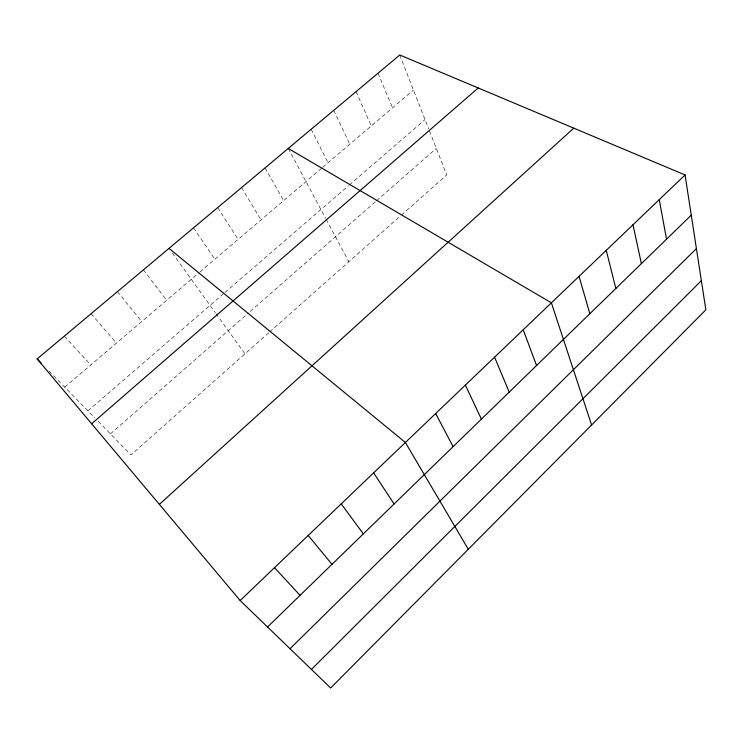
<?xml version="1.0" encoding="UTF-8"?>
<svg xmlns="http://www.w3.org/2000/svg" width="743" height="743" viewBox="0 0 743 743"><rect width="100%" height="100%" fill="white"/><g stroke="black" fill="none" stroke-linecap="round" stroke-linejoin="round"><path stroke-width="0.56" stroke-dasharray="3.71 2.79" d="M268.771 332.743L130.991 454.93L97.825 421.002M269.607 332L400.588 215.832M401.443 215.08L446.701 174.939L429.12 130.006M110.419 433.884L248.552 312.887M250.242 311.401L375.707 201.502M376.552 200.759L436.317 148.405M87.934 410.879L224.042 293.262M224.915 292.501L348.43 185.769M349.303 185.007L425.033 119.567M64.752 387.159L199.143 272.635M200.016 271.892L321.868 168.039M322.75 167.286L413.461 89.987M48.982 371.026L94.788 417.882M64.307 336.161L90.785 364.98M91.055 313.741L116.437 343.108M117.422 291.637L141.746 321.552M143.408 269.858L166.692 300.283M172.395 253.075L215.321 312.701M215.981 313.611L244.958 353.863M193.533 227.85L214.838 259.251M217.708 207.585L238.085 239.441M241.549 187.607L261.016 219.9M265.075 167.89L283.65 200.61M288.275 148.442L325.675 218.396M326.205 219.38L348.848 261.722M311.168 129.254L328.044 162.782M333.765 110.317L349.804 144.235M356.055 91.63L371.296 125.92M378.057 73.195L392.518 107.837M399.771 54.991L428.711 128.966"/><path stroke-width="1.11" d="M311.428 669.415L701.364 280.705M290.03 648.732L696.414 248.608M267.526 626.99L691.259 215.173M240.165 600.539L685.065 174.949L399.771 54.991L37.15 358.915L240.165 600.539L330.663 688.009L705.85 309.822L685.065 174.949M159.364 504.376L573.772 128.158M91.649 423.779L478.223 87.98M288.275 148.442L551.39 302.819L591.577 425.005M169.023 248.394L405.39 442.494L468.294 549.281M37.15 358.915L41.097 362.955M274.52 567.68L300.07 595.366M308.196 535.462L332 564.327M341.223 503.875L363.346 533.873M373.618 472.882L394.106 503.968M435.658 413.535L453.109 446.627M465.378 385.106L481.408 419.126M494.569 357.188L509.215 392.1M523.23 329.762L536.557 365.528M579.057 276.35L589.849 313.732M606.251 250.345L615.836 288.479M632.971 224.785L641.395 263.644M659.236 199.653L666.536 239.209"/></g></svg>
